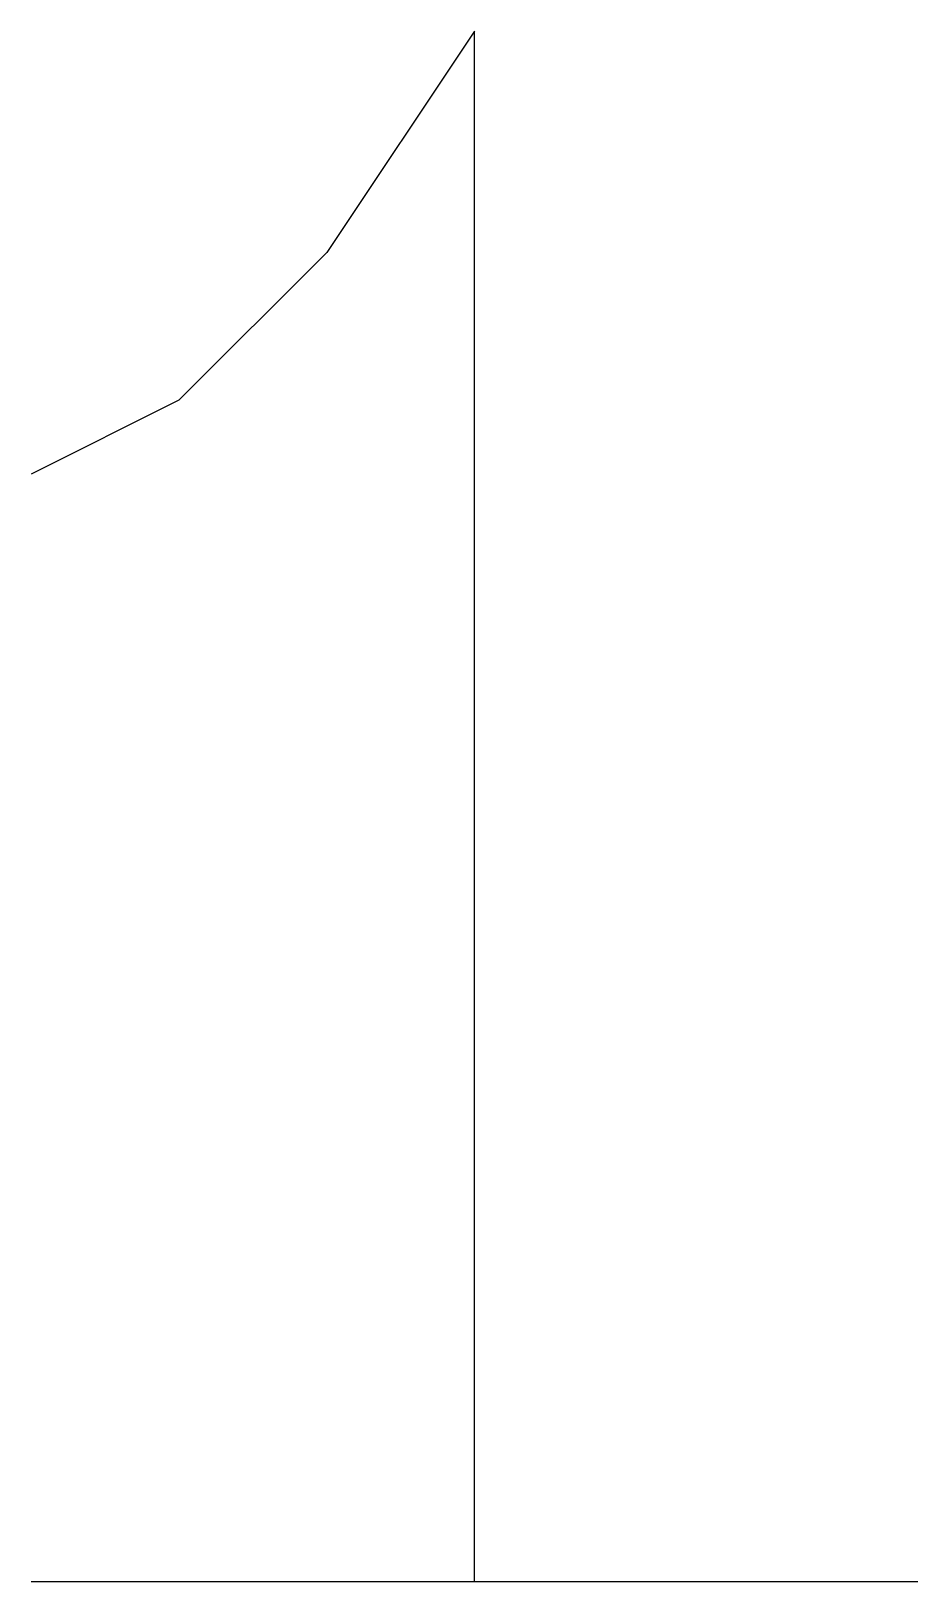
# Model space of a CAD drawing. Extents: x 117.4 to 179.6, y -117.7 to -92.3.
# Drawn here: x 156.876 to 157.428, y -109.657 to -108.691 of the extents above; entities that cross this region are included whole.
import ezdxf

# ---------------------------------------------------------------- set-up
doc = ezdxf.new("R2010")
doc.units = 0
doc.header["$MEASUREMENT"] = 0
doc.layers.add('BLACK', color=7, linetype='CONTINUOUS')

msp = doc.modelspace()

# ---------------------------------------------------------------- linework, layer by layer
at = {"layer": 'BLACK', "linetype": 'CONTINUOUS'}
for p, q in [((157.152, -108.691), (157.06, -108.829)), ((157.152, -109.657), (157.152, -108.691)), ((157.06, -108.829), (156.968, -108.921)), ((156.968, -108.921), (156.876, -108.967)), ((157.428, -109.657), (156.876, -109.657))]:
    msp.add_line(p, q, dxfattribs=at)

doc.saveas('drawing.dxf')
